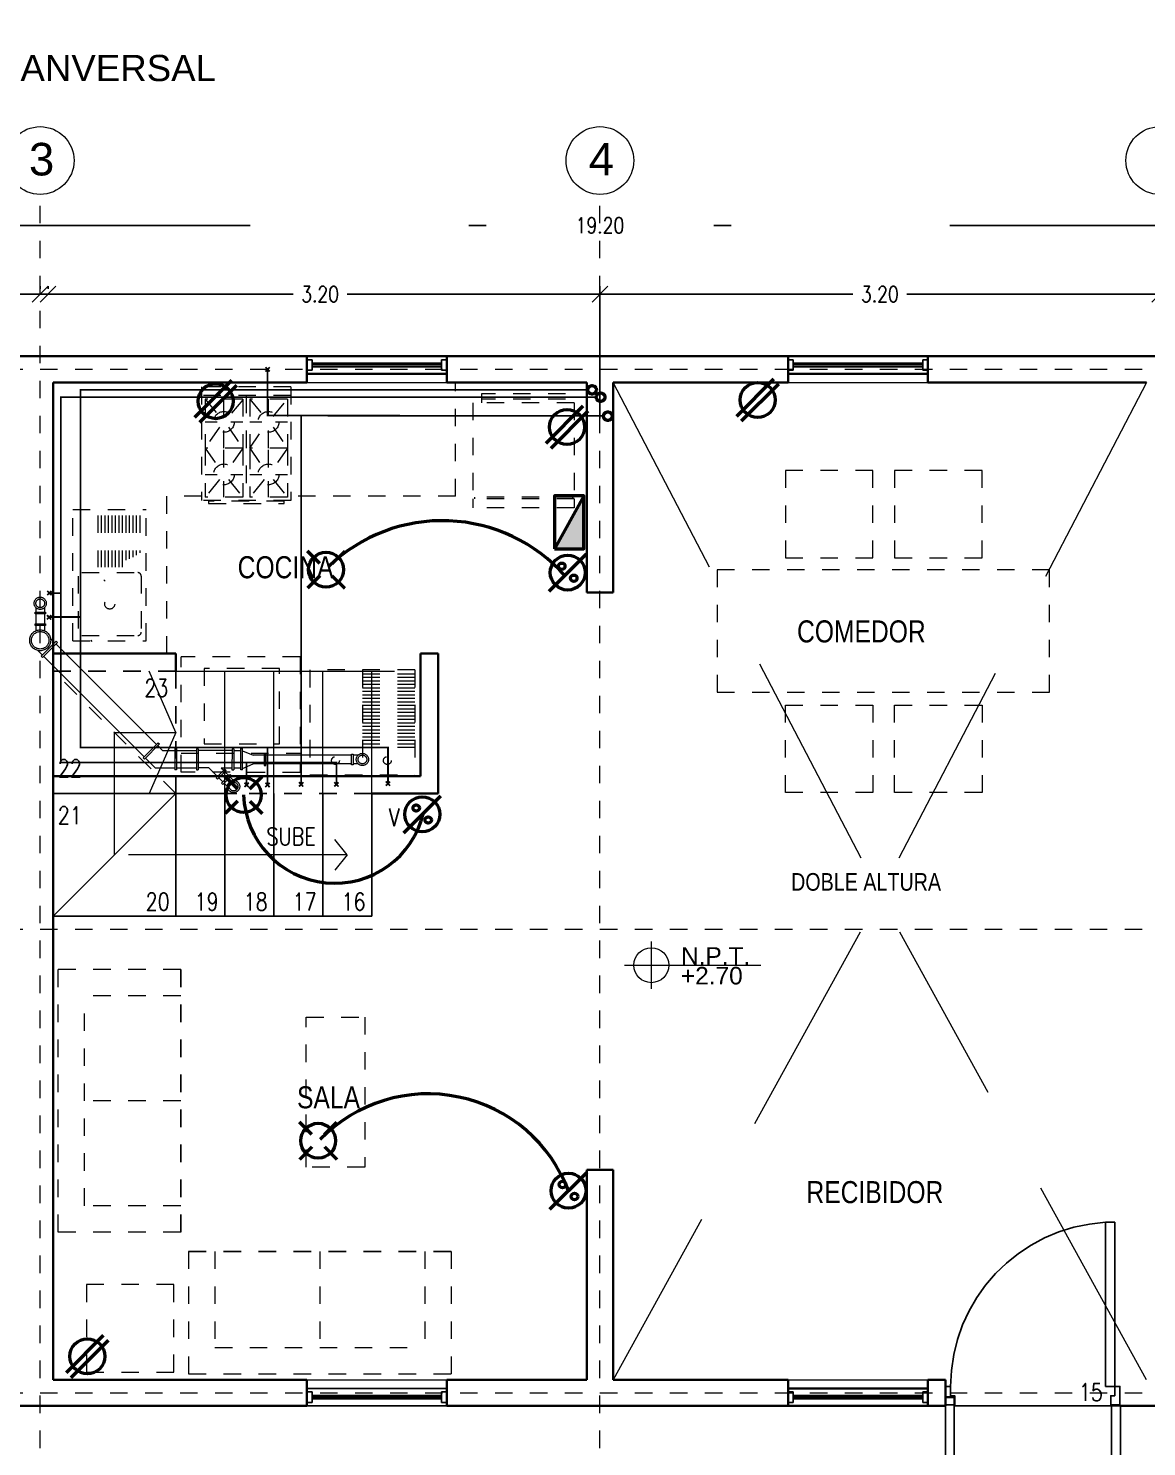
# Model space of a CAD drawing. Header units: metres. Extents: x -255 to -21, y -382 to -241.
# Drawn here: x -170.24 to -163.85, y -362.2 to -354.09 of the extents above; entities that cross this region are included whole.
import ezdxf
from ezdxf.enums import TextEntityAlignment as Align

# ---------------------------------------------------------------- set-up
doc = ezdxf.new("R2010")
doc.units = ezdxf.units.M
doc.header["$LTSCALE"] = 5
doc.header["$MEASUREMENT"] = 0
for name, pattern in [('CENTER2', [1.125, 0.75, -0.125, 0.125, -0.125]), ('DASHDOT', [1, 0.5, -0.25, 0, -0.25]), ('HIDDEN', [0.375, 0.25, -0.125])]:
    doc.linetypes.add(name, pattern=pattern)
doc.layers.get('0').update_dxf_attribs({"color": 30})
for name, color, linetype, lineweight in [('A-ANNO-DIMS', 3, 'Continuous', 18), ('A-ANNO-SYMB', 3, 'Continuous', 18), ('A-ANNO-TEXT', 3, 'Continuous', 18), ('A-DOOR-FULL', 4, 'Continuous', 25), ('A-EQPM-FIXD', 1, 'Continuous', 50), ('A-FLOR-LEVL', 7, 'Continuous', 35), ('A-FLOR-OVHD', 3, 'HIDDEN', 18), ('A-FLOR-STRS', 4, 'Continuous', 25), ('A-FURN', 8, 'Continuous', 18), ('A-GLAZ-FULL', 4, 'Continuous', 25), ('A-WALL-FULL', 7, 'Continuous', 35), ('A-WALL-FULL-EXTR', 7, 'Continuous', 35), ('A-WALL-FULL-INTR', 7, 'Continuous', 35)]:
    doc.layers.add(name, color=color, linetype=linetype, lineweight=lineweight)
doc.styles.add('E-ARIAL', font='arial.ttf')
doc.styles.add('E-ROMANS', font='romans.shx', dxfattribs={"width": 0.8})
doc.styles.get("Standard").update_dxf_attribs({"font": 'arial.ttf'})
doc.dimstyles.new('E-0050_TICK_18', dxfattribs={"dimscale": 0.001, "dimtxt": 90, "dimasz": 90, "dimexe": 45, "dimexo": 30, "dimgap": 45, "dimtad": 0, "dimzin": 0, "dimdsep": 46, "dimtxsty": 'E-ROMANS', "dimblk": 'OBLIQUE', "dimcen": 45, "dimclrd": 256, "dimclre": 256, "dimclrt": 256, "dimadec": 0, "dimazin": 0, "dimtfac": 1, "dimtmove": 1, "dimatfit": 3, "dimldrblk": 'OPEN90', "dimfxl": 1, "dimtfill": 1, "dimtolj": 1, "dimtzin": 0, "dimarcsym": 0})

# ---------------------------------------------------------------- blocks, each defined once
blk = doc.blocks.new('DOOR-80')
for points in [[(-0.07, 0.89), (-0.07, 0.09), (-0.025, 0.09), (-0.025, 0.89), (-0.07, 0.89)], [(-0.825, 0.09), (-0.85, 0.09), (-0.85, 0), (-0.805, 0), (-0.805, 0.045), (-0.825, 0.045), (-0.825, 0.09)], [(-0.025, 0.09), (0, 0.09), (0, 0), (-0.045, 0), (-0.045, 0.045), (-0.025, 0.045), (-0.025, 0.09)]]:
    blk.add_lwpolyline(points)
at = {"linetype": 'HIDDEN'}
blk.add_arc((-0.0227, 0.0891), 0.8023, 93.38109, 179.93414, dxfattribs=at)
blk = doc.blocks.new('_Oblique')
at = {"color": 0, "linetype": 'ByBlock', "lineweight": -2}
blk.add_line((-0.5, -0.5), (0.5, 0.5), dxfattribs=at)
blk = doc.blocks.new('*D78')
at = {"layer": 'A-ANNO-DIMS', "linetype": 'DASHDOT', "lineweight": -2, "transparency": 16777216}
for p, q in [((-166.9706, -356.3203), (-166.9706, -355.5639)), ((-166.9706, -355.6089), (-165.5253, -355.6089)), ((-163.7706, -355.6089), (-165.2159, -355.6089)), ((-163.7706, -355.5789), (-163.7706, -355.5639))]:
    blk.add_line(p, q, dxfattribs=at)
at = {"layer": 'A-ANNO-DIMS', "linetype": 'DASHDOT', "lineweight": -2, "transparency": 16777216, "xscale": 0.09, "yscale": 0.09, "zscale": 0.09, "rotation": 180}
blk.add_blockref('_Oblique', (-166.9706, -355.6089), dxfattribs=at)
at = {"layer": 'A-ANNO-DIMS', "linetype": 'DASHDOT', "lineweight": -2, "transparency": 16777216, "xscale": 0.09, "yscale": 0.09, "zscale": 0.09}
blk.add_blockref('_Oblique', (-163.7706, -355.6089), dxfattribs=at)
at = {"layer": 'A-ANNO-DIMS', "linetype": 'DASHDOT', "transparency": 16777216, "insert": (-165.3706, -355.6089), "char_height": 0.09, "attachment_point": 5, "style": 'E-ROMANS', "bg_fill": 3, "box_fill_scale": 1.25, "bg_fill_color": 256, "bg_fill_true_color": 13158600, "bg_fill_transparency": 0}
blk.add_mtext('\\A1;3.20', dxfattribs=at)
blk = doc.blocks.new('_Open90')
at = {"color": 0, "linetype": 'ByBlock', "lineweight": -2}
for p, q in [((0, 0), (-1, 0)), ((-0.5, 0.5), (0, 0)), ((0, 0), (-0.5, -0.5))]:
    blk.add_line(p, q, dxfattribs=at)
blk = doc.blocks.new('*D119')
at = {"layer": 'A-ANNO-DIMS', "linetype": 'DASHDOT', "lineweight": -2, "transparency": 16777216}
for p, q in [((-176.5706, -354.6774), (-176.5706, -355.2608)), ((-157.3706, -354.6774), (-157.3706, -355.2608)), ((-176.5706, -355.2158), (-167.1545, -355.2158)), ((-157.3706, -355.2158), (-166.7868, -355.2158))]:
    blk.add_line(p, q, dxfattribs=at)
at = {"layer": 'A-ANNO-DIMS', "linetype": 'DASHDOT', "lineweight": -2, "transparency": 16777216, "xscale": 0.09, "yscale": 0.09, "zscale": 0.09, "rotation": 180}
blk.add_blockref('_Oblique', (-176.5706, -355.2158), dxfattribs=at)
at = {"layer": 'A-ANNO-DIMS', "linetype": 'DASHDOT', "lineweight": -2, "transparency": 16777216, "xscale": 0.09, "yscale": 0.09, "zscale": 0.09}
blk.add_blockref('_Oblique', (-157.3706, -355.2158), dxfattribs=at)
at = {"layer": 'A-ANNO-DIMS', "linetype": 'DASHDOT', "transparency": 16777216, "insert": (-166.9706, -355.2158), "char_height": 0.09, "attachment_point": 5, "style": 'E-ROMANS', "bg_fill": 3, "box_fill_scale": 1.25, "bg_fill_color": 256, "bg_fill_true_color": 13158600, "bg_fill_transparency": 0}
blk.add_mtext('\\A1;19.20', dxfattribs=at)
blk = doc.blocks.new('*D122')
at = {"layer": 'A-ANNO-DIMS', "lineweight": -2, "transparency": 16777216}
for p, q in [((-166.9706, -355.5789), (-166.9706, -355.5639)), ((-166.9706, -355.6089), (-165.5253, -355.6089)), ((-163.7706, -355.6089), (-165.2159, -355.6089)), ((-163.7706, -355.5789), (-163.7706, -355.5639))]:
    blk.add_line(p, q, dxfattribs=at)
at = {"layer": 'A-ANNO-DIMS', "lineweight": -2, "transparency": 16777216, "xscale": 0.09, "yscale": 0.09, "zscale": 0.09, "rotation": 180}
blk.add_blockref('_Oblique', (-166.9706, -355.6089), dxfattribs=at)
at = {"layer": 'A-ANNO-DIMS', "lineweight": -2, "transparency": 16777216, "xscale": 0.09, "yscale": 0.09, "zscale": 0.09}
blk.add_blockref('_Oblique', (-163.7706, -355.6089), dxfattribs=at)
at = {"layer": 'A-ANNO-DIMS', "transparency": 16777216, "insert": (-165.3706, -355.6089), "char_height": 0.09, "attachment_point": 5, "style": 'E-ROMANS', "bg_fill": 3, "box_fill_scale": 1.25, "bg_fill_color": 256, "bg_fill_true_color": 13158600, "bg_fill_transparency": 0}
blk.add_mtext('\\A1;3.20', dxfattribs=at)
blk = doc.blocks.new('*D123')
at = {"layer": 'A-ANNO-DIMS', "linetype": 'DASHDOT', "lineweight": -2, "transparency": 16777216}
for p, q in [((-170.1706, -355.5789), (-170.1706, -355.5639)), ((-170.1706, -355.6089), (-168.7253, -355.6089)), ((-166.9706, -355.6089), (-168.4159, -355.6089)), ((-166.9706, -355.5789), (-166.9706, -355.5639))]:
    blk.add_line(p, q, dxfattribs=at)
at = {"layer": 'A-ANNO-DIMS', "linetype": 'DASHDOT', "lineweight": -2, "transparency": 16777216, "xscale": 0.09, "yscale": 0.09, "zscale": 0.09, "rotation": 180}
blk.add_blockref('_Oblique', (-170.1706, -355.6089), dxfattribs=at)
at = {"layer": 'A-ANNO-DIMS', "linetype": 'DASHDOT', "lineweight": -2, "transparency": 16777216, "xscale": 0.09, "yscale": 0.09, "zscale": 0.09}
blk.add_blockref('_Oblique', (-166.9706, -355.6089), dxfattribs=at)
at = {"layer": 'A-ANNO-DIMS', "linetype": 'DASHDOT', "transparency": 16777216, "insert": (-168.5706, -355.6089), "char_height": 0.09, "attachment_point": 5, "style": 'E-ROMANS', "bg_fill": 3, "box_fill_scale": 1.25, "bg_fill_color": 256, "bg_fill_true_color": 13158600, "bg_fill_transparency": 0}
blk.add_mtext('\\A1;3.20', dxfattribs=at)
blk = doc.blocks.new('*D124')
at = {"layer": 'A-ANNO-DIMS', "linetype": 'DASHDOT', "lineweight": -2, "transparency": 16777216}
for p, q in [((-173.3256, -356.3203), (-173.3256, -355.5639)), ((-173.3256, -355.6089), (-171.8803, -355.6089)), ((-170.1256, -355.6089), (-171.5709, -355.6089)), ((-170.1256, -355.5789), (-170.1256, -355.5639))]:
    blk.add_line(p, q, dxfattribs=at)
at = {"layer": 'A-ANNO-DIMS', "linetype": 'DASHDOT', "lineweight": -2, "transparency": 16777216, "xscale": 0.09, "yscale": 0.09, "zscale": 0.09, "rotation": 180}
blk.add_blockref('_Oblique', (-173.3256, -355.6089), dxfattribs=at)
at = {"layer": 'A-ANNO-DIMS', "linetype": 'DASHDOT', "lineweight": -2, "transparency": 16777216, "xscale": 0.09, "yscale": 0.09, "zscale": 0.09}
blk.add_blockref('_Oblique', (-170.1256, -355.6089), dxfattribs=at)
at = {"layer": 'A-ANNO-DIMS', "linetype": 'DASHDOT', "transparency": 16777216, "insert": (-171.7256, -355.6089), "char_height": 0.09, "attachment_point": 5, "style": 'E-ROMANS', "bg_fill": 3, "box_fill_scale": 1.25, "bg_fill_color": 256, "bg_fill_true_color": 13158600, "bg_fill_transparency": 0}
blk.add_mtext('\\A1;3.20', dxfattribs=at)
blk = doc.blocks.new('TAG-LEVEL-PL')
for p, q in [((0, -0.1359), (0, 0.1359)), ((-0.1545, 0), (0.6266, 0))]:
    blk.add_line(p, q)
blk.add_circle((0, 0), 0.1)
at = {"style": 'E-ARIAL'}
blk.add_attdef('REF', text='', height=0.1, dxfattribs=at).set_placement((0.1697, -0.0271), align=Align.BOTTOM_LEFT)
blk.add_attdef('NIVEL', text='', height=0.1, dxfattribs=at).set_placement((0.1688, -0.01), align=Align.TOP_LEFT)
blk = doc.blocks.new('TAG-CORTE-2')
blk.add_line((0, 0), (0, 2))
at = {"const_width": 0.1}
blk.add_lwpolyline([(0, 2), (0.5, 2)], dxfattribs=at)
at = {"style": 'E-ARIAL'}
blk.add_attdef('A', text='', height=0.6, dxfattribs=at).set_placement((0.5, 2), align=Align.MIDDLE_LEFT)

msp = doc.modelspace()

# ---------------------------------------------------------------- hatches: boundary and pattern name
at = {"layer": 'A-EQPM-FIXD'}
msp.add_hatch(color=256, dxfattribs=at).paths.add_polyline_path([(-167.2312, -357.0652), (-167.0621, -357.0652), (-167.0621, -356.7615)])

# ---------------------------------------------------------------- linework, layer by layer
at = {"layer": 'A-ANNO-DIMS'}
for centre in [(-170.1706, -354.8451), (-166.9706, -354.8451), (-163.7706, -354.8451)]:
    msp.add_circle(centre, 0.1935, dxfattribs=at)
at = {"layer": 'A-ANNO-SYMB', "linetype": 'CENTER2', "ltscale": 0.001}
for p, q in [((-177.5706, -359.2386), (-156.3706, -359.2386)), ((-177.5706, -359.2386), (-156.3706, -359.2386)), ((-177.5706, -361.8886), (-156.3706, -361.8886))]:
    msp.add_line(p, q, dxfattribs=at)
at = {"layer": 'A-EQPM-FIXD'}
for p, q in [((-169.287, -356.3126), (-169.0749, -356.1004)), ((-166.189, -356.3057), (-165.9769, -356.0935)), ((-169.2588, -356.3409), (-169.0466, -356.1287)), ((-166.1608, -356.3339), (-165.9486, -356.1218)), ((-167.2787, -356.4603), (-167.0666, -356.2481)), ((-167.0621, -356.7615), (-167.2312, -357.0652)), ((-168.5713, -357.1487), (-168.6421, -357.078)), ((-168.5006, -357.1487), (-168.4299, -357.078)), ((-167.2605, -357.306), (-167.0484, -357.0939)), ((-168.5713, -357.2194), (-168.642, -357.2902)), ((-168.5006, -357.2194), (-168.4299, -357.2901)), ((-169.0428, -358.4357), (-169.1135, -358.365)), ((-168.9721, -358.4357), (-168.9014, -358.365)), ((-169.0428, -358.5064), (-169.1135, -358.5771)), ((-168.9721, -358.5064), (-168.9014, -358.5771)), ((-168.0921, -358.6877), (-167.88, -358.4756)), ((-168.6168, -360.4127), (-168.6876, -360.342)), ((-168.5461, -360.4127), (-168.4754, -360.342)), ((-168.6168, -360.4834), (-168.6875, -360.5541)), ((-168.5461, -360.4834), (-168.4754, -360.5541)), ((-167.2564, -360.8395), (-167.0443, -360.6274)), ((-170.0209, -361.7719), (-169.8088, -361.5598)), ((-169.9926, -361.8002), (-169.7805, -361.5881))]:
    msp.add_line(p, q, dxfattribs=at)
at = {"layer": 'A-EQPM-FIXD', "linetype": 'DASHDOT', "const_width": 0.01}
for points in [[(-168.858, -356.0267), (-168.883, -356.0509)], [(-168.8826, -356.0263), (-168.8584, -356.0513)], [(-166.9501, -356.305), (-168.8707, -356.3028), (-168.8707, -356.0386)], [(-167.0401, -356.156), (-169.9398, -356.156), (-169.9398, -358.2003), (-168.1824, -358.2003), (-168.1824, -358.4066)], [(-166.9917, -356.1979), (-170.0529, -356.1979), (-170.0529, -358.2855), (-168.4772, -358.2855), (-168.4772, -358.411)], [(-168.6786, -356.3028), (-168.6786, -358.4144)], [(-170.0513, -357.3173), (-170.1178, -357.3173)], [(-170.1178, -357.4542), (-169.9378, -357.4542)], [(-168.8711, -358.4138), (-168.8711, -358.2003)], [(-168.9906, -358.4138), (-168.9906, -358.2855)], [(-168.8586, -358.4017), (-168.8836, -358.4259)], [(-168.8832, -358.4013), (-168.859, -358.4263)], [(-168.6659, -358.3989), (-168.691, -358.4231)], [(-168.6905, -358.3985), (-168.6664, -358.4235)], [(-168.1699, -358.3945), (-168.1949, -358.4187)], [(-168.1945, -358.3941), (-168.1703, -358.4191)]]:
    msp.add_lwpolyline(points, dxfattribs=at)
at = {"layer": 'A-EQPM-FIXD'}
msp.add_lwpolyline([(-167.2312, -357.0652), (-167.0621, -357.0652), (-167.0621, -356.7615), (-167.2312, -356.7615)], close=True, dxfattribs=at)
at = {"layer": 'A-EQPM-FIXD', "const_width": 0.01}
for points in [[(-170.1053, -357.3053), (-170.1303, -357.3294)], [(-170.1299, -357.3048), (-170.1057, -357.3299)], [(-170.1071, -357.4439), (-170.1322, -357.4681)], [(-170.1317, -357.4435), (-170.1076, -357.4685)], [(-168.9781, -358.4017), (-169.0031, -358.4259)], [(-169.0027, -358.4013), (-168.9785, -358.4263)], [(-168.4647, -358.3989), (-168.4897, -358.4231)], [(-168.4893, -358.3985), (-168.4651, -358.4235)]]:
    msp.add_lwpolyline(points, dxfattribs=at)
at = {"layer": 'A-EQPM-FIXD'}
for centre, radius in [((-169.1668, -356.2206), 0.1), ((-166.0688, -356.2137), 0.1), ((-167.1585, -356.3683), 0.1), ((-168.536, -357.1841), 0.1), ((-167.1545, -357.2), 0.1), ((-167.1891, -357.1641), 0.0185), ((-167.1205, -357.2327), 0.0185), ((-169.0075, -358.471), 0.1), ((-167.9861, -358.5817), 0.1), ((-168.0207, -358.5458), 0.0185), ((-167.9521, -358.6144), 0.0185), ((-168.5815, -360.448), 0.1), ((-167.1504, -360.7334), 0.1), ((-167.185, -360.6976), 0.0185), ((-167.1164, -360.7662), 0.0185), ((-169.9007, -361.68), 0.1)]:
    msp.add_circle(centre, radius, dxfattribs=at)
at = {"layer": 'A-EQPM-FIXD', "linetype": 'DASHDOT'}
for centre in [(-167.0156, -356.156), (-166.9671, -356.1979), (-166.9256, -356.3063)]:
    msp.add_circle(centre, 0.0245, dxfattribs=at)
for centre, radius, start, end in [((-167.8717, -357.8399), 0.9363, 41.46578, 133.93863), ((-168.4867, -358.4548), 0.5211, 181.79114, 346.88792), ((-167.9529, -361.0374), 0.8579, 20.41281, 135.93388)]:
    msp.add_arc(centre, radius, start, end, dxfattribs=at)
at = {"layer": 'A-FLOR-LEVL'}
for p, q in [((-167.8456, -355.9636), (-168.6456, -355.9636)), ((-165.8956, -355.9636), (-165.8956, -356.0636)), ((-165.8956, -355.9636), (-165.0956, -355.9636)), ((-167.8456, -356.0636), (-168.6456, -356.0636)), ((-165.8956, -356.0636), (-165.0956, -356.0636)), ((-165.8956, -361.8636), (-165.0956, -361.8636)), ((-165.8956, -361.8636), (-165.8956, -361.9636)), ((-164.9956, -361.9136), (-164.9456, -361.9136)), ((-165.8956, -361.9636), (-165.0956, -361.9636))]:
    msp.add_line(p, q, dxfattribs=at)
at = {"layer": 'A-FLOR-OVHD'}
for p, q in [((-168.6456, -356.1136), (-167.8456, -356.1136)), ((-165.8956, -356.1136), (-165.0956, -356.1136)), ((-169.3956, -357.7636), (-167.9956, -357.7636)), ((-169.1156, -358.4636), (-169.1156, -357.7636)), ((-168.8356, -358.4636), (-168.8356, -357.7636)), ((-168.5556, -358.4636), (-168.5556, -357.7636)), ((-168.2756, -358.4636), (-168.2756, -357.7636)), ((-169.7456, -358.1136), (-169.3956, -358.1136)), ((-169.7456, -358.8136), (-169.7456, -358.1136)), ((-168.4165, -358.8136), (-168.4865, -358.7261)), ((-168.4165, -358.8136), (-169.7456, -358.8136)), ((-168.4165, -358.8136), (-168.4865, -358.9011)), ((-165.4841, -359.2562), (-166.8956, -361.8136)), ((-163.8456, -361.8136), (-165.2572, -359.2562)), ((-168.6456, -361.8136), (-167.0456, -361.8136)), ((-165.8956, -361.8136), (-165.0956, -361.8136))]:
    msp.add_line(p, q, dxfattribs=at)
for points in [[(-169.3956, -358.1136), (-169.5468, -357.7636)], [(-169.3956, -358.1136), (-169.5468, -358.4636)]]:
    msp.add_lwpolyline(points, dxfattribs=at)
at = {"layer": 'A-FLOR-STRS', "linetype": 'HIDDEN', "ltscale": 0.001}
for p, q in [((-169.3956, -358.4636), (-170.0956, -357.7636)), ((-169.3956, -357.7636), (-170.0956, -357.7636)), ((-169.3956, -358.4636), (-169.3956, -357.7636)), ((-168.2756, -358.4636), (-170.0956, -358.4636))]:
    msp.add_line(p, q, dxfattribs=at)
at = {"layer": 'A-FLOR-STRS', "linetype": 'DASHDOT', "ltscale": 15}
msp.add_line((-169.3956, -358.4636), (-170.0956, -359.1636), dxfattribs=at)
at = {"layer": 'A-FLOR-STRS'}
for p, q in [((-170.0956, -358.4636), (-169.0471, -358.4636)), ((-169.3956, -358.4636), (-169.3956, -359.1636)), ((-169.1156, -358.4636), (-169.1156, -359.1636)), ((-168.8356, -358.4636), (-168.8356, -359.1636)), ((-168.5556, -358.4636), (-168.5556, -359.1636)), ((-168.2756, -358.4636), (-168.2756, -359.1636)), ((-168.2756, -359.1636), (-170.0956, -359.1636)), ((-167.8456, -361.8636), (-168.6456, -361.8636)), ((-164.9956, -366.7236), (-164.9956, -361.9136)), ((-164.9456, -366.7236), (-164.9456, -361.9136)), ((-167.8456, -361.9636), (-168.6456, -361.9636)), ((-164.9456, -361.9636), (-163.9956, -361.9636)), ((-164.0456, -366.7236), (-164.0456, -361.9636)), ((-163.9956, -366.7236), (-163.9956, -361.9636))]:
    msp.add_line(p, q, dxfattribs=at)
at = {"layer": 'A-FURN', "linetype": 'HIDDEN', "ltscale": 0.001}
for p, q in [((-168.7375, -356.1389), (-169.2475, -356.1389)), ((-169.2475, -356.1389), (-169.2475, -356.7889)), ((-168.7375, -356.1389), (-168.7375, -356.7889)), ((-167.7963, -356.7636), (-167.7963, -356.1136)), ((-167.6473, -356.1795), (-167.6473, -356.2295)), ((-167.1673, -356.1795), (-167.6473, -356.1795)), ((-168.7375, -356.1889), (-169.2475, -356.1889)), ((-169.2275, -356.2089), (-169.2275, -356.4889)), ((-169.0125, -356.2089), (-169.2275, -356.2089)), ((-169.2275, -356.2089), (-169.1455, -356.3089)), ((-169.12, -356.2996), (-169.12, -356.2089)), ((-169.0125, -356.2125), (-169.0945, -356.3089)), ((-169.0125, -356.2089), (-169.0125, -356.4889)), ((-168.9925, -356.1889), (-168.9925, -356.7889)), ((-168.7575, -356.2089), (-168.9725, -356.2089)), ((-168.9725, -356.2089), (-168.9725, -356.5125)), ((-168.9725, -356.2089), (-168.8905, -356.3089)), ((-168.865, -356.2996), (-168.865, -356.2089)), ((-168.8395, -356.3089), (-168.7575, -356.2089)), ((-168.7575, -356.2089), (-168.7575, -356.4889)), ((-167.1173, -356.2295), (-167.6973, -356.2295)), ((-167.6973, -356.2295), (-167.6973, -356.7695)), ((-167.1673, -356.1995), (-167.6473, -356.1995)), ((-167.1673, -356.2095), (-167.6473, -356.2095)), ((-167.1173, -356.2295), (-167.1173, -356.7695)), ((-169.2275, -356.3389), (-169.1594, -356.3389)), ((-169.0806, -356.3389), (-169.0125, -356.3389)), ((-168.9725, -356.3389), (-168.9044, -356.3389)), ((-168.8256, -356.3389), (-168.7575, -356.3389)), ((-169.1455, -356.3689), (-169.2275, -356.4889)), ((-169.12, -356.4889), (-169.12, -356.3783)), ((-169.0945, -356.3689), (-169.0125, -356.4889)), ((-168.9725, -356.4889), (-168.8905, -356.3689)), ((-168.865, -356.4889), (-168.865, -356.3783)), ((-168.8395, -356.3689), (-168.7575, -356.4889)), ((-169.0125, -356.4889), (-169.2275, -356.4889)), ((-169.2275, -356.4889), (-169.2275, -356.7689)), ((-169.2275, -356.4889), (-169.1455, -356.6089)), ((-169.12, -356.5996), (-169.12, -356.4889)), ((-169.0125, -356.4889), (-169.0945, -356.6089)), ((-169.0125, -356.4889), (-169.0125, -356.7689)), ((-168.7575, -356.4889), (-168.9725, -356.4889)), ((-168.9725, -356.4889), (-168.8905, -356.6089)), ((-168.9725, -356.5089), (-168.9725, -356.7689)), ((-168.865, -356.5996), (-168.865, -356.4889)), ((-168.7575, -356.4889), (-168.8395, -356.6089)), ((-168.7575, -356.4889), (-168.7575, -356.7689)), ((-169.2275, -356.6389), (-169.1594, -356.6389)), ((-169.1455, -356.6689), (-169.2275, -356.7689)), ((-169.0945, -356.6689), (-169.0125, -356.7689)), ((-169.0806, -356.6389), (-169.0125, -356.6389)), ((-168.9725, -356.6389), (-168.9044, -356.6389)), ((-168.8905, -356.6689), (-168.9725, -356.7689)), ((-168.8395, -356.6689), (-168.7575, -356.7689)), ((-168.8256, -356.6389), (-168.7575, -356.6389)), ((-165.4108, -356.6167), (-165.9108, -356.6167)), ((-165.9108, -356.6167), (-165.9108, -357.1167)), ((-165.4108, -357.1167), (-165.4108, -356.6167)), ((-165.2866, -356.6167), (-165.2866, -357.1167)), ((-164.7866, -356.6167), (-165.2866, -356.6167)), ((-164.7866, -357.1167), (-164.7866, -356.6167)), ((-169.12, -356.7689), (-169.12, -356.6783)), ((-168.865, -356.7689), (-168.865, -356.6783)), ((-169.2475, -356.7636), (-169.4456, -356.7636)), ((-169.4456, -357.6636), (-169.4456, -356.7636)), ((-168.7375, -356.7889), (-169.2475, -356.7889)), ((-169.0125, -356.7689), (-169.2275, -356.7689)), ((-168.7575, -356.7689), (-168.9725, -356.7689)), ((-167.7963, -356.7636), (-168.7375, -356.7636)), ((-167.1173, -356.7695), (-167.6973, -356.7695)), ((-167.6973, -356.7795), (-167.6973, -356.8295)), ((-167.1173, -356.7795), (-167.6973, -356.7795)), ((-167.1173, -356.8295), (-167.6973, -356.8295)), ((-167.6873, -356.7695), (-167.6873, -356.7795)), ((-167.1273, -356.7695), (-167.1273, -356.7795)), ((-167.1173, -356.7795), (-167.1173, -356.8295)), ((-169.9843, -356.8395), (-169.5643, -356.8395)), ((-169.9843, -357.5895), (-169.9843, -356.8395)), ((-169.8415, -356.8734), (-169.8415, -357.1692)), ((-169.8215, -356.8734), (-169.8215, -357.1692)), ((-169.8015, -356.8734), (-169.8015, -357.1692)), ((-169.7815, -356.8734), (-169.7815, -357.1692)), ((-169.7615, -356.8734), (-169.7615, -357.1692)), ((-169.7415, -356.8734), (-169.7415, -357.1692)), ((-169.7215, -356.8734), (-169.7215, -357.1692)), ((-169.7015, -356.8734), (-169.7015, -357.1692)), ((-169.6815, -356.8734), (-169.6815, -357.1295)), ((-169.6615, -356.8734), (-169.6615, -357.1218)), ((-169.6415, -356.8734), (-169.6415, -357.1123)), ((-169.6215, -356.8734), (-169.6215, -357.1009)), ((-169.6015, -356.8734), (-169.6015, -357.0875)), ((-169.5643, -357.5895), (-169.5643, -356.8395)), ((-165.9108, -357.1167), (-165.4108, -357.1167)), ((-165.2866, -357.1167), (-164.7866, -357.1167)), ((-169.9529, -357.2204), (-169.9529, -357.5404)), ((-169.9329, -357.2004), (-169.6129, -357.2004)), ((-169.5929, -357.2204), (-169.5929, -357.5404)), ((-166.3007, -357.1842), (-166.3007, -357.8842)), ((-164.4007, -357.1842), (-166.3007, -357.1842)), ((-164.4007, -357.8842), (-164.4007, -357.1842)), ((-169.9329, -357.5604), (-169.6129, -357.5604)), ((-169.9843, -357.5895), (-169.5643, -357.5895)), ((-169.3646, -358.3413), (-169.3646, -357.6813)), ((-168.6846, -357.6813), (-169.3646, -357.6813)), ((-168.6846, -357.6813), (-168.6846, -358.3427)), ((-168.0287, -357.7564), (-168.6287, -357.7564)), ((-168.6287, -357.7564), (-168.6287, -358.3564)), ((-168.3287, -357.7564), (-168.3287, -358.3564)), ((-168.3287, -357.7787), (-168.0287, -357.7787)), ((-168.3287, -357.7987), (-168.0287, -357.7987)), ((-168.0287, -357.7564), (-168.0287, -358.3564)), ((-168.3287, -357.8187), (-168.0287, -357.8187)), ((-168.3287, -357.8387), (-168.0287, -357.8387)), ((-168.3287, -357.8587), (-168.0287, -357.8587)), ((-168.3287, -357.8787), (-168.0287, -357.8787)), ((-166.3007, -357.8842), (-164.4007, -357.8842)), ((-168.3287, -357.8987), (-168.0287, -357.8987)), ((-168.3287, -357.9187), (-168.0256, -357.9187)), ((-168.3287, -357.9387), (-168.0287, -357.9387)), ((-168.3287, -357.9587), (-168.0287, -357.9587)), ((-165.9108, -357.9581), (-165.4108, -357.9581)), ((-165.9108, -358.4581), (-165.9108, -357.9581)), ((-165.4108, -357.9581), (-165.4108, -358.4581)), ((-165.2866, -358.4581), (-165.2866, -357.9581)), ((-165.2866, -357.9581), (-164.7866, -357.9581)), ((-164.7866, -357.9581), (-164.7866, -358.4581)), ((-168.3287, -357.9787), (-168.0287, -357.9787)), ((-168.3287, -357.9987), (-168.0287, -357.9987)), ((-168.3287, -358.0187), (-168.0287, -358.0187)), ((-168.3287, -358.0387), (-168.0287, -358.0387)), ((-168.3287, -358.0587), (-168.0287, -358.0587)), ((-168.3287, -358.0787), (-168.0287, -358.0787)), ((-168.3287, -358.0987), (-168.0287, -358.0987)), ((-168.3287, -358.1187), (-168.0287, -358.1187)), ((-168.3287, -358.1387), (-168.0287, -358.1387)), ((-168.3287, -358.1587), (-168.0287, -358.1587)), ((-168.3287, -358.1787), (-168.0287, -358.1787)), ((-168.3287, -358.1987), (-168.0287, -358.1987)), ((-169.3646, -358.2327), (-168.6846, -358.2327)), ((-168.6846, -358.3427), (-169.3646, -358.3413)), ((-168.6287, -358.3564), (-168.0287, -358.3564)), ((-165.4108, -358.4581), (-165.9108, -358.4581)), ((-164.7866, -358.4581), (-165.2866, -358.4581)), ((-170.0668, -360.9696), (-170.0668, -359.4696)), ((-169.3668, -359.4696), (-170.0668, -359.4696)), ((-169.3668, -360.9696), (-169.3668, -359.4696)), ((-169.3668, -359.4696), (-169.3668, -360.9696)), ((-169.3668, -359.6196), (-169.9168, -359.6196)), ((-169.9168, -360.8196), (-169.9168, -359.6196)), ((-169.3668, -360.2196), (-169.9168, -360.2196)), ((-169.3668, -360.8196), (-169.9168, -360.8196)), ((-169.3668, -360.9696), (-170.0668, -360.9696)), ((-169.3221, -361.0802), (-167.8221, -361.0802)), ((-167.8221, -361.0802), (-169.3221, -361.0802)), ((-169.3221, -361.0802), (-169.3221, -361.7802)), ((-169.1721, -361.0802), (-169.1721, -361.6302)), ((-168.5721, -361.0802), (-168.5721, -361.6302)), ((-167.9721, -361.0802), (-167.9721, -361.6302)), ((-167.8221, -361.0802), (-167.8221, -361.7802)), ((-169.4061, -361.2699), (-169.9061, -361.2699)), ((-169.9061, -361.2699), (-169.9061, -361.7699)), ((-169.4061, -361.7699), (-169.4061, -361.2699)), ((-169.1721, -361.6302), (-167.9721, -361.6302)), ((-169.9061, -361.7699), (-169.4061, -361.7699)), ((-169.3221, -361.7802), (-167.8221, -361.7802))]:
    msp.add_line(p, q, dxfattribs=at)
at = {"layer": 'A-FURN', "linetype": 'DASHDOT'}
for p, q in [((-169.7991, -357.2494), (-169.8061, -357.2423)), ((-170.1951, -357.4008), (-170.1952, -357.4262)), ((-170.1451, -357.4001), (-170.1452, -357.4264)), ((-170.1999, -357.4362), (-170.1999, -357.4262)), ((-170.1999, -357.4262), (-170.1399, -357.4264)), ((-170.1399, -357.4364), (-170.1999, -357.4362)), ((-170.1952, -357.4362), (-170.1955, -357.5327)), ((-170.1452, -357.4364), (-170.1455, -357.5328)), ((-170.1399, -357.4264), (-170.1399, -357.4364)), ((-170.1999, -357.5032), (-170.1999, -357.4932)), ((-170.1999, -357.4932), (-170.1399, -357.4934)), ((-170.1399, -357.5034), (-170.1999, -357.5032)), ((-170.1399, -357.4934), (-170.1399, -357.5034)), ((-170.1582, -357.6718), (-170.1843, -357.6457)), ((-170.1649, -357.6785), (-170.0794, -357.5924)), ((-170.1578, -357.6856), (-170.0723, -357.5995)), ((-170.0877, -357.6009), (-170.1115, -357.5772)), ((-169.5055, -358.182), (-170.0807, -357.6079)), ((-170.0794, -357.5924), (-170.0723, -357.5995)), ((-169.8815, -357.5867), (-169.8744, -357.5938)), ((-170.1578, -357.6856), (-170.1649, -357.6785)), ((-169.576, -358.253), (-170.1511, -357.6789)), ((-169.5819, -358.2589), (-169.4964, -358.1729)), ((-169.5748, -358.266), (-169.4893, -358.1799)), ((-169.4693, -358.2183), (-169.4985, -358.1891)), ((-169.4964, -358.1729), (-169.4893, -358.1799)), ((-169.4011, -358.2064), (-169.3911, -358.2064)), ((-169.4011, -358.2064), (-169.4008, -358.3277)), ((-169.3911, -358.2064), (-169.3908, -358.3277)), ((-169.2774, -358.2069), (-169.2776, -358.3283)), ((-169.2674, -358.207), (-169.2774, -358.2069)), ((-169.2674, -358.207), (-169.2676, -358.3283)), ((-169.074, -358.2069), (-169.0743, -358.3283)), ((-169.064, -358.207), (-169.074, -358.2069)), ((-169.064, -358.207), (-169.0643, -358.3283)), ((-169.0242, -358.2054), (-169.0142, -358.2054)), ((-169.0239, -358.3268), (-169.0242, -358.2054)), ((-169.0139, -358.3268), (-169.0142, -358.2054)), ((-169.5748, -358.266), (-169.5819, -358.2589)), ((-169.5106, -358.3183), (-169.569, -358.2601)), ((-169.4011, -358.2183), (-169.4693, -358.2183)), ((-169.2774, -358.2183), (-169.3911, -358.2183)), ((-169.0741, -358.2176), (-169.2674, -358.2167)), ((-169.0242, -358.2183), (-169.064, -358.2183)), ((-169.0142, -358.2192), (-168.9525, -358.2439)), ((-169.0139, -358.3194), (-168.9523, -358.2939)), ((-168.8908, -358.2436), (-168.9525, -358.2439)), ((-168.8906, -358.2936), (-168.9523, -358.2939)), ((-168.8909, -358.2326), (-168.8809, -358.2326)), ((-168.8909, -358.2326), (-168.8905, -358.3026)), ((-168.8805, -358.3026), (-168.8809, -358.2326)), ((-168.3906, -358.2433), (-168.8808, -358.2433)), ((-168.3906, -358.2933), (-168.8806, -358.2933)), ((-168.3906, -358.2389), (-168.3806, -358.2389)), ((-168.3906, -358.2989), (-168.3906, -358.2389)), ((-168.3806, -358.2389), (-168.3806, -358.2989)), ((-168.3532, -358.2433), (-168.3806, -358.2433)), ((-168.3532, -358.2933), (-168.3806, -358.2933)), ((-169.4008, -358.3183), (-169.5106, -358.3183)), ((-169.3908, -358.3277), (-169.4008, -358.3277)), ((-169.2776, -358.3183), (-169.3908, -358.3183)), ((-169.2776, -358.3283), (-169.2676, -358.3283)), ((-169.2062, -358.317), (-169.2676, -358.3167)), ((-169.1571, -358.366), (-169.2062, -358.317)), ((-169.1642, -358.373), (-169.1144, -358.3238)), ((-169.1642, -358.373), (-169.1571, -358.3801)), ((-169.1074, -358.3309), (-169.1571, -358.3801)), ((-169.1262, -358.3971), (-169.15, -358.3731)), ((-169.1216, -358.3309), (-169.1352, -358.3173)), ((-169.0743, -358.3176), (-169.1352, -358.3173)), ((-169.0839, -358.3548), (-169.1334, -358.4043)), ((-169.1263, -358.4114), (-169.0769, -358.3619)), ((-169.0911, -358.362), (-169.1156, -358.339)), ((-169.1144, -358.3238), (-169.1074, -358.3309)), ((-169.0769, -358.3619), (-169.0839, -358.3548)), ((-169.0646, -358.3881), (-169.0838, -358.3689)), ((-169.0743, -358.3283), (-169.0643, -358.3283)), ((-169.0239, -358.3183), (-169.0643, -358.3183)), ((-169.0139, -358.3268), (-169.0239, -358.3268)), ((-168.8905, -358.3026), (-168.8805, -358.3026)), ((-168.3806, -358.2989), (-168.3906, -358.2989)), ((-169.1334, -358.4043), (-169.1263, -358.4114)), ((-169.0999, -358.4235), (-169.1192, -358.4043))]:
    msp.add_line(p, q, dxfattribs=at)
at = {"layer": 'A-FURN', "linetype": 'HIDDEN', "ltscale": 0.001}
for points in [[(-168.7765, -356.7924), (-169.2078, -356.7924), (-169.2078, -356.8053), (-168.7765, -356.8053)], [(-169.2339, -357.7481), (-169.2339, -358.1791), (-168.8033, -358.1791), (-168.8033, -357.7481)], [(-168.6499, -359.7408), (-168.3155, -359.7408), (-168.3155, -360.5981), (-168.6499, -360.5981)]]:
    msp.add_lwpolyline(points, close=True, dxfattribs=at)
for centre, radius in [((-169.12, -356.3389), 0.0594), ((-168.865, -356.3389), 0.0594), ((-169.12, -356.6389), 0.0594), ((-168.865, -356.6389), 0.0594), ((-169.7729, -357.3804), 0.0284), ((-168.4826, -358.2744), 0.0224), ((-168.1858, -358.2744), 0.0224)]:
    msp.add_circle(centre, radius, dxfattribs=at)
at = {"layer": 'A-FURN', "linetype": 'DASHDOT'}
for centre, radius in [((-170.1704, -357.3759), 0.035), ((-170.1704, -357.3759), 0.025), ((-170.1706, -357.5873), 0.06), ((-170.1706, -357.5873), 0.05), ((-168.3287, -358.2683), 0.035), ((-168.3287, -358.2683), 0.025), ((-169.0649, -358.4231), 0.035), ((-169.0649, -358.4231), 0.035), ((-169.0649, -358.4231), 0.035), ((-169.0649, -358.4231), 0.025), ((-169.0649, -358.4231), 0.025), ((-169.0649, -358.4231), 0.025)]:
    msp.add_circle(centre, radius, dxfattribs=at)
at = {"layer": 'A-FURN', "linetype": 'HIDDEN', "ltscale": 0.001}
for centre, start, end in [((-169.6129, -357.2204), 0, 90), ((-169.6129, -357.5404), 270, 0)]:
    msp.add_arc(centre, 0.02, start, end, dxfattribs=at)
at = {"layer": 'A-GLAZ-FULL'}
for p, q in [((-168.6456, -355.9836), (-168.6156, -355.9836)), ((-168.6156, -356.0036), (-167.8756, -356.0036)), ((-168.6156, -356.0136), (-167.8756, -356.0136)), ((-168.6156, -356.0236), (-167.8756, -356.0236)), ((-167.8756, -355.9836), (-167.8456, -355.9836)), ((-165.8956, -355.9836), (-165.8656, -355.9836)), ((-165.8656, -356.0436), (-165.8656, -355.9836)), ((-165.8656, -356.0036), (-165.1256, -356.0036)), ((-165.8656, -356.0136), (-165.1256, -356.0136)), ((-165.8656, -356.0236), (-165.1256, -356.0236)), ((-165.1256, -356.0436), (-165.1256, -355.9836)), ((-165.1256, -355.9836), (-165.0956, -355.9836)), ((-168.6456, -356.0436), (-168.6156, -356.0436)), ((-167.8756, -356.0436), (-167.8456, -356.0436)), ((-165.8956, -356.0436), (-165.8656, -356.0436)), ((-165.1256, -356.0436), (-165.0956, -356.0436)), ((-168.6456, -361.8836), (-168.6156, -361.8836)), ((-168.6456, -361.9436), (-168.6156, -361.9436)), ((-168.6156, -361.9036), (-167.8756, -361.9036)), ((-168.6156, -361.9136), (-167.8756, -361.9136)), ((-168.6156, -361.9236), (-167.8756, -361.9236)), ((-167.8756, -361.8836), (-167.8456, -361.8836)), ((-167.8756, -361.9436), (-167.8456, -361.9436)), ((-165.8956, -361.8836), (-165.8656, -361.8836)), ((-165.8956, -361.9436), (-165.8656, -361.9436)), ((-165.8656, -361.9436), (-165.8656, -361.8836)), ((-165.8656, -361.9036), (-165.1256, -361.9036)), ((-165.8656, -361.9136), (-165.1256, -361.9136)), ((-165.8656, -361.9236), (-165.1256, -361.9236)), ((-165.1256, -361.8836), (-165.0956, -361.8836)), ((-165.1256, -361.9436), (-165.1256, -361.8836)), ((-165.1256, -361.9436), (-165.0956, -361.9436))]:
    msp.add_line(p, q, dxfattribs=at)
at = {"layer": 'A-GLAZ-FULL', "ltscale": 0.001}
for p, q in [((-168.6156, -355.9836), (-168.6156, -356.0436)), ((-167.8756, -355.9836), (-167.8756, -356.0436)), ((-168.6156, -361.9436), (-168.6156, -361.8836)), ((-167.8756, -361.9436), (-167.8756, -361.8836))]:
    msp.add_line(p, q, dxfattribs=at)
at = {"layer": 'A-WALL-FULL'}
for p, q in [((-168.6456, -356.1136), (-168.6456, -355.9636)), ((-167.8456, -356.1136), (-167.8456, -355.9636)), ((-167.0456, -357.3136), (-166.8956, -357.3136))]:
    msp.add_line(p, q, dxfattribs=at)
at = {"layer": 'A-WALL-FULL-EXTR'}
for p, q in [((-171.4956, -355.9636), (-168.6456, -355.9636)), ((-168.6456, -356.1136), (-168.6456, -355.9636)), ((-167.8456, -356.1136), (-167.8456, -355.9636)), ((-165.8956, -356.1136), (-165.8956, -355.9636)), ((-165.0956, -356.1136), (-165.0956, -355.9636)), ((-167.8456, -356.1136), (-167.0456, -356.1136)), ((-166.8956, -356.1136), (-165.8956, -356.1136)), ((-165.0956, -356.1136), (-163.8456, -356.1136)), ((-167.0456, -357.3136), (-166.8956, -357.3136)), ((-167.0456, -361.8136), (-167.0456, -360.6136)), ((-167.0456, -360.6136), (-166.8956, -360.6136)), ((-166.8956, -361.8136), (-166.8956, -360.6136)), ((-170.0956, -361.8136), (-168.6456, -361.8136)), ((-168.6456, -361.9636), (-168.6456, -361.8136)), ((-167.8456, -361.8136), (-167.0456, -361.8136)), ((-167.8456, -361.9636), (-167.8456, -361.8136)), ((-165.8956, -361.8136), (-166.8956, -361.8136)), ((-165.8956, -361.9636), (-165.8956, -361.8136)), ((-164.9956, -361.8136), (-165.0956, -361.8136)), ((-165.0956, -361.9636), (-165.0956, -361.8136)), ((-164.9956, -361.9636), (-164.9956, -361.8136)), ((-164.9956, -361.9636), (-164.9956, -361.8136)), ((-170.3956, -361.9636), (-168.6456, -361.9636)), ((-167.8456, -361.9636), (-164.9956, -361.9636)), ((-163.9956, -361.9636), (-162.2456, -361.9636))]:
    msp.add_line(p, q, dxfattribs=at)
at = {"layer": 'A-WALL-FULL-INTR'}
for p, q in [((-170.0956, -357.6636), (-169.3956, -357.6636)), ((-169.3956, -357.7636), (-169.3956, -357.6636)), ((-167.9956, -357.6636), (-167.8956, -357.6636)), ((-167.9956, -357.7636), (-167.9956, -357.6636)), ((-167.8956, -358.4636), (-167.8956, -357.6636)), ((-167.9956, -358.3636), (-167.9956, -357.7636)), ((-167.9956, -358.3636), (-170.0956, -358.3636)), ((-167.8956, -358.4636), (-168.2756, -358.4636))]:
    msp.add_line(p, q, dxfattribs=at)

# ---------------------------------------------------------------- block references
at = {"layer": 'A-ANNO-SYMB'}
msp.add_blockref('TAG-LEVEL-PL', (-166.6768, -359.4442), dxfattribs=at).add_auto_attribs({'NIVEL': '+2.70', 'REF': 'N.P.T.'})
at = {"layer": 'A-DOOR-FULL', "xscale": 1.173167019555478, "yscale": 1.173167019555478, "zscale": 1.173167019555478}
msp.add_blockref('DOOR-80', (-163.9984, -361.9578), dxfattribs=at)

# ---------------------------------------------------------------- texts
at = {"layer": 'A-ANNO-TEXT', "color": 9, "char_height": 0.186083, "width": 2.720221, "attachment_point": 1}
for s, insert in [('{\\fArial|b0|i0|c0|p34;3}', (-170.2346, -354.7443)), ('{\\fArial|b0|i0|c0|p34;4}', (-167.0346, -354.7443))]:
    msp.add_mtext(s, dxfattribs=dict(at, insert=insert))
at = {"layer": 'A-ANNO-TEXT', "style": 'E-ROMANS'}
for s, insert, char_height, attachment_point in [('{\\fArial|b0|i0|c0|p34;COCINA}', (-169.0417, -357.1068), 0.126, 1), ('{\\fArial|b0|i0|c0|p34;COCINA}', (-169.0417, -357.1068), 0.126, 1), ('{\\fArial|b0|i0|c0|p34;COMEDOR}', (-165.844, -357.4734), 0.126, 1), ('23', (-169.4379, -357.9101), 0.1, 9), ('22', (-169.9326, -358.3688), 0.1, 9), ('21', (-169.9325, -358.638), 0.1, 9), ('V', (-168.1154, -358.6495), 0.1, 9), ('SUBE', (-168.5955, -358.7587), 0.1, 9), ('{\\fArial|b0|i0|c0|p34;DOBLE ALTURA}', (-165.8782, -358.9178), 0.1008, 1), ('{\\fArial|b0|i0|c0|p34;DOBLE ALTURA}', (-165.8782, -358.9178), 0.1008, 1), ('20', (-169.4304, -359.1308), 0.1, 9), ('19', (-169.1504, -359.1308), 0.1, 9), ('18', (-168.8704, -359.1308), 0.1, 9), ('17', (-168.5904, -359.1308), 0.1, 9), ('16', (-168.3104, -359.1308), 0.1, 9), ('{\\fArial|b0|i0|c0|p34;SALA}', (-168.7023, -360.1365), 0.126, 1), ('{\\fArial|b0|i0|c0|p34;RECIBIDOR}', (-165.7902, -360.6783), 0.126, 1), ('15', (-164.0957, -361.9344), 0.1, 9)]:
    msp.add_mtext(s, dxfattribs=dict(at, insert=insert, char_height=char_height, attachment_point=attachment_point))

# ---------------------------------------------------------------- next in the draw order: dimensions: what is measured, and where the dimension line sits
at = {"layer": 'A-ANNO-DIMS', "linetype": 'DASHDOT'}
for base, p1, p2, picture, middle in [((-157.3706, -355.2158), (-176.5706, -354.6474), (-157.3706, -354.6474), '*D119', (-166.9706, -355.2158)), ((-163.7706, -355.6089), (-166.9706, -356.3503), (-163.7706, -355.6089), '*D78', (-165.3706, -355.6089))]:
    dim = msp.add_linear_dim(base=base, p1=p1, p2=p2, dimstyle='E-0050_TICK_18', dxfattribs=at)
    dim.commit()
    dim.dimension.update_dxf_attribs({"geometry": picture, "text_midpoint": middle})

# ---------------------------------------------------------------- next in the draw order: linework, layer by layer
at = {"layer": 'A-ANNO-SYMB', "linetype": 'CENTER2', "ltscale": 0.001}
msp.add_line((-177.5706, -356.0386), (-156.3706, -356.0386), dxfattribs=at)
at = {"layer": 'A-EQPM-FIXD'}
msp.add_line((-167.2505, -356.4885), (-167.0383, -356.2764), dxfattribs=at)
at = {"layer": 'A-FLOR-OVHD'}
for p, q in [((-165.4781, -358.8324), (-166.8956, -356.1136)), ((-163.8456, -356.1136), (-165.2631, -358.8324))]:
    msp.add_line(p, q, dxfattribs=at)
at = {"layer": 'A-WALL-FULL', "ltscale": 0.001}
msp.add_line((-167.0456, -357.3136), (-167.0456, -356.1136), dxfattribs=at)
at = {"layer": 'A-WALL-FULL-EXTR'}
for p, q in [((-167.8456, -355.9636), (-162.2456, -355.9636)), ((-167.0456, -357.3136), (-167.0456, -356.1136)), ((-166.8956, -357.3136), (-166.8956, -356.1136))]:
    msp.add_line(p, q, dxfattribs=at)

# ---------------------------------------------------------------- next in the draw order: block references
at = {"layer": 'A-ANNO-SYMB'}
ref = msp.add_blockref('TAG-CORTE-2', (-171.5395, -355.1148), dxfattribs=dict(at, xscale=0.5, yscale=0.5, zscale=0.5))
ref.add_attrib('A', 'CORTE TRANVERSAL', dxfattribs={"layer": '0', "height": 0.15, "style": 'E-ARIAL'}).set_placement((-171.3542, -354.3163), align=Align.MIDDLE_LEFT)

# ---------------------------------------------------------------- next in the draw order: dimensions: what is measured, and where the dimension line sits
at = {"layer": 'A-ANNO-DIMS'}
dim = msp.add_linear_dim(base=(-163.7706, -355.6089), p1=(-166.9706, -355.6089), p2=(-163.7706, -355.6089), dimstyle='E-0050_TICK_18', dxfattribs=at)
dim.commit()
dim.dimension.update_dxf_attribs({"geometry": '*D122', "text_midpoint": (-165.3706, -355.6089)})

# ---------------------------------------------------------------- next in the draw order: dimensions: what is measured, and where the dimension line sits
at = {"layer": 'A-ANNO-DIMS', "linetype": 'DASHDOT'}
dim = msp.add_linear_dim(base=(-166.9706, -355.6089), p1=(-170.1706, -355.6089), p2=(-166.9706, -355.6089), dimstyle='E-0050_TICK_18', dxfattribs=at)
dim.commit()
dim.dimension.update_dxf_attribs({"geometry": '*D123', "text_midpoint": (-168.5706, -355.6089)})

# ---------------------------------------------------------------- next in the draw order: linework, layer by layer
at = {"layer": 'A-ANNO-SYMB', "linetype": 'CENTER2', "ltscale": 0.001}
msp.add_line((-166.9706, -367.4041), (-166.9706, -355.0386), dxfattribs=at)

# ---------------------------------------------------------------- next in the draw order: dimensions: what is measured, and where the dimension line sits
at = {"layer": 'A-ANNO-DIMS', "linetype": 'DASHDOT'}
dim = msp.add_linear_dim(base=(-170.1256, -355.6089), p1=(-173.3256, -356.3503), p2=(-170.1256, -355.6089), dimstyle='E-0050_TICK_18', dxfattribs=at)
dim.commit()
dim.dimension.update_dxf_attribs({"geometry": '*D124', "text_midpoint": (-171.7256, -355.6089)})

# ---------------------------------------------------------------- next in the draw order: linework, layer by layer
at = {"layer": 'A-ANNO-SYMB', "linetype": 'CENTER2', "ltscale": 0.001}
msp.add_line((-170.1706, -367.4041), (-170.1706, -355.0386), dxfattribs=at)
at = {"layer": 'A-FLOR-OVHD', "linetype": 'DASHDOT'}
msp.add_lwpolyline([(-176.6456, -355.9636), (-176.6456, -361.9636), (-171.3956, -361.9636), (-171.3956, -366.7236), (-170.3956, -366.7236), (-170.3956, -361.9636), (-164.9956, -361.9636), (-164.9956, -366.7236), (-163.9956, -366.7236), (-163.9956, -361.9636), (-158.5956, -361.9636), (-158.5956, -366.7236), (-157.5956, -366.7236), (-157.5956, -361.9636), (-157.2956, -361.9636), (-157.2956, -355.9636)], close=True, dxfattribs=at)
at = {"layer": 'A-WALL-FULL-EXTR'}
for p, q in [((-170.0956, -356.1136), (-168.6456, -356.1136)), ((-170.0956, -361.8136), (-170.0956, -356.1136))]:
    msp.add_line(p, q, dxfattribs=at)

doc.saveas('drawing.dxf')
